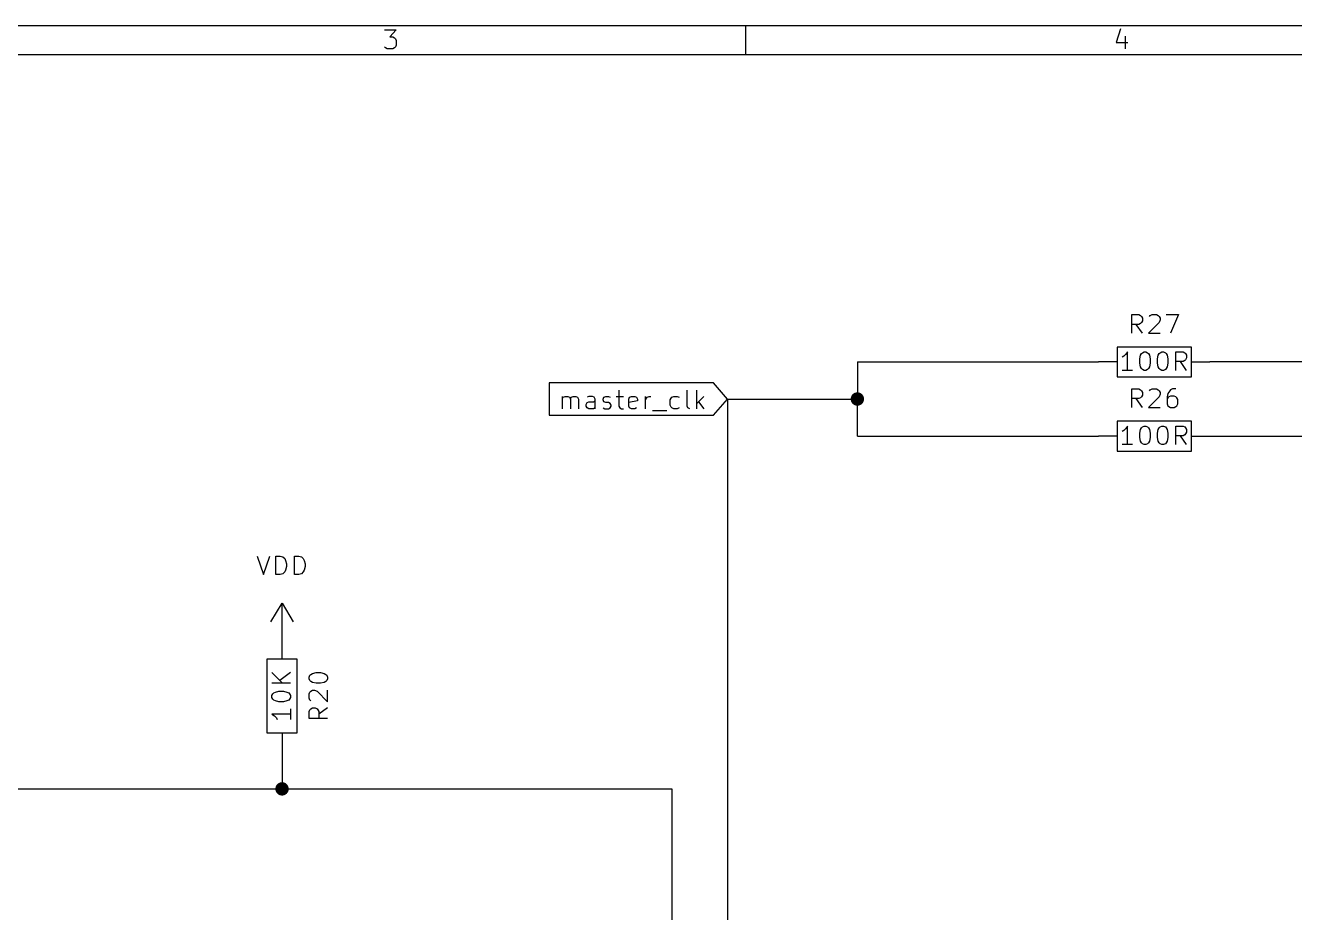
# Model space of a CAD drawing. Extents: x 0.4 to 11.3, y -7.9 to -0.4.
# Drawn here: x 4.359 to 7.778, y -2.783 to -0.394 of the extents above; entities that cross this region are included whole.
import ezdxf

# ---------------------------------------------------------------- set-up
doc = ezdxf.new("R2010")
doc.units = 0
doc.header["$MEASUREMENT"] = 0
for name, color, linetype in [('CYAN2', 4, 'CONTINUOUS'), ('GREEN3', 91, 'CONTINUOUS'), ('RED2', 1, 'CONTINUOUS')]:
    doc.layers.add(name, color=color, linetype=linetype)

msp = doc.modelspace()

# ---------------------------------------------------------------- linework, layer by layer
at = {"layer": 'CYAN2', "linetype": 'CONTINUOUS'}
for p, q in [((7.3393, -1.2228), (7.3393, -1.1728)), ((7.3393, -1.1728), (7.3583, -1.1728)), ((7.3583, -1.1728), (7.3631, -1.1752)), ((7.3631, -1.1966), (7.3583, -1.199)), ((7.3631, -1.1752), (7.3655, -1.1776)), ((7.3655, -1.1942), (7.3631, -1.1966)), ((7.3655, -1.1776), (7.3679, -1.1823)), ((7.3679, -1.1895), (7.3655, -1.1942)), ((7.3679, -1.1823), (7.3679, -1.1895)), ((7.4131, -1.1942), (7.3845, -1.2228)), ((7.3869, -1.1776), (7.3893, -1.1752)), ((7.3893, -1.1752), (7.394, -1.1728)), ((7.394, -1.1728), (7.406, -1.1728)), ((7.406, -1.1728), (7.4107, -1.1752)), ((7.4107, -1.1752), (7.4131, -1.1776)), ((7.4131, -1.1776), (7.4155, -1.1823)), ((7.4155, -1.1871), (7.4131, -1.1942)), ((7.4155, -1.1823), (7.4155, -1.1871)), ((7.4321, -1.1728), (7.4655, -1.1728)), ((7.4655, -1.1728), (7.444, -1.2228)), ((7.3583, -1.199), (7.3393, -1.199)), ((7.3679, -1.2228), (7.3512, -1.199)), ((7.3845, -1.2228), (7.4155, -1.2228)), ((7.3179, -1.2847), (7.3131, -1.2871)), ((7.3226, -1.2799), (7.3179, -1.2847)), ((7.3274, -1.2728), (7.3226, -1.2799)), ((7.3274, -1.3228), (7.3274, -1.2728)), ((7.3607, -1.2919), (7.3631, -1.2823)), ((7.3607, -1.3038), (7.3607, -1.2919)), ((7.3631, -1.2823), (7.3655, -1.2776)), ((7.3655, -1.2776), (7.3679, -1.2752)), ((7.3679, -1.2752), (7.3726, -1.2728)), ((7.3726, -1.2728), (7.3774, -1.2728)), ((7.3774, -1.2728), (7.3821, -1.2752)), ((7.3821, -1.2752), (7.3845, -1.2776)), ((7.3845, -1.2776), (7.3869, -1.2823)), ((7.3869, -1.2823), (7.3893, -1.2919)), ((7.3893, -1.2919), (7.3893, -1.3038)), ((7.4083, -1.2919), (7.4107, -1.2823)), ((7.4083, -1.3038), (7.4083, -1.2919)), ((7.4107, -1.2823), (7.4131, -1.2776)), ((7.4131, -1.2776), (7.4155, -1.2752)), ((7.4155, -1.2752), (7.4202, -1.2728)), ((7.4202, -1.2728), (7.425, -1.2728)), ((7.425, -1.2728), (7.4298, -1.2752)), ((7.4298, -1.2752), (7.4321, -1.2776)), ((7.4321, -1.2776), (7.4345, -1.2823)), ((7.4345, -1.2823), (7.4369, -1.2919)), ((7.4369, -1.2919), (7.4369, -1.3038)), ((7.4583, -1.3228), (7.4583, -1.2728)), ((7.4583, -1.2728), (7.4774, -1.2728)), ((7.4774, -1.299), (7.4583, -1.299)), ((7.4869, -1.3228), (7.4702, -1.299)), ((7.4774, -1.2728), (7.4821, -1.2752)), ((7.4821, -1.2966), (7.4774, -1.299)), ((7.4821, -1.2752), (7.4845, -1.2776)), ((7.4845, -1.2942), (7.4821, -1.2966)), ((7.4845, -1.2776), (7.4869, -1.2823)), ((7.4869, -1.2895), (7.4845, -1.2942)), ((7.4869, -1.2823), (7.4869, -1.2895)), ((7.3417, -1.3228), (7.3131, -1.3228)), ((7.3631, -1.3133), (7.3607, -1.3038)), ((7.3655, -1.318), (7.3631, -1.3133)), ((7.3679, -1.3204), (7.3655, -1.318)), ((7.3726, -1.3228), (7.3679, -1.3204)), ((7.3774, -1.3228), (7.3726, -1.3228)), ((7.3821, -1.3204), (7.3774, -1.3228)), ((7.3845, -1.318), (7.3821, -1.3204)), ((7.3869, -1.3133), (7.3845, -1.318)), ((7.3893, -1.3038), (7.3869, -1.3133)), ((7.4107, -1.3133), (7.4083, -1.3038)), ((7.4131, -1.318), (7.4107, -1.3133)), ((7.4155, -1.3204), (7.4131, -1.318)), ((7.4202, -1.3228), (7.4155, -1.3204)), ((7.425, -1.3228), (7.4202, -1.3228)), ((7.4298, -1.3204), (7.425, -1.3228)), ((7.4321, -1.318), (7.4298, -1.3204)), ((7.4345, -1.3133), (7.4321, -1.318)), ((7.4369, -1.3038), (7.4345, -1.3133)), ((7.3393, -1.4228), (7.3393, -1.3728)), ((7.3393, -1.3728), (7.3583, -1.3728)), ((7.3583, -1.399), (7.3393, -1.399)), ((7.3679, -1.4228), (7.3512, -1.399)), ((7.3583, -1.3728), (7.3631, -1.3752)), ((7.3631, -1.3966), (7.3583, -1.399)), ((7.3631, -1.3752), (7.3655, -1.3776)), ((7.3655, -1.3942), (7.3631, -1.3966)), ((7.3655, -1.3776), (7.3679, -1.3823)), ((7.3679, -1.3895), (7.3655, -1.3942)), ((7.3679, -1.3823), (7.3679, -1.3895)), ((7.4131, -1.3942), (7.3845, -1.4228)), ((7.3869, -1.3776), (7.3893, -1.3752)), ((7.3893, -1.3752), (7.394, -1.3728)), ((7.394, -1.3728), (7.406, -1.3728)), ((7.406, -1.3728), (7.4107, -1.3752)), ((7.4107, -1.3752), (7.4131, -1.3776)), ((7.4131, -1.3776), (7.4155, -1.3823)), ((7.4155, -1.3871), (7.4131, -1.3942)), ((7.4155, -1.3823), (7.4155, -1.3871)), ((7.4369, -1.3847), (7.4345, -1.3942)), ((7.4345, -1.3942), (7.4345, -1.4133)), ((7.4369, -1.3966), (7.4345, -1.4014)), ((7.4417, -1.3776), (7.4369, -1.3847)), ((7.4393, -1.3942), (7.4369, -1.3966)), ((7.444, -1.3919), (7.4393, -1.3942)), ((7.444, -1.3752), (7.4417, -1.3776)), ((7.4488, -1.3728), (7.444, -1.3752)), ((7.4536, -1.3919), (7.444, -1.3919)), ((7.4583, -1.3728), (7.4488, -1.3728)), ((7.4583, -1.3942), (7.4536, -1.3919)), ((7.4607, -1.3966), (7.4583, -1.3942)), ((7.4631, -1.4014), (7.4607, -1.3966)), ((7.4631, -1.4133), (7.4631, -1.4014)), ((7.3845, -1.4228), (7.4155, -1.4228)), ((7.4345, -1.4133), (7.4369, -1.418)), ((7.4369, -1.418), (7.4393, -1.4204)), ((7.4393, -1.4204), (7.444, -1.4228)), ((7.444, -1.4228), (7.4536, -1.4228)), ((7.4536, -1.4228), (7.4583, -1.4204)), ((7.4583, -1.4204), (7.4607, -1.418)), ((7.4607, -1.418), (7.4631, -1.4133)), ((7.3179, -1.4847), (7.3131, -1.4871)), ((7.3226, -1.4799), (7.3179, -1.4847)), ((7.3274, -1.4728), (7.3226, -1.4799)), ((7.3274, -1.5228), (7.3274, -1.4728)), ((7.3607, -1.4919), (7.3631, -1.4823)), ((7.3607, -1.5038), (7.3607, -1.4919)), ((7.3631, -1.5133), (7.3607, -1.5038)), ((7.3631, -1.4823), (7.3655, -1.4776)), ((7.3655, -1.4776), (7.3679, -1.4752)), ((7.3679, -1.4752), (7.3726, -1.4728)), ((7.3726, -1.4728), (7.3774, -1.4728)), ((7.3774, -1.4728), (7.3821, -1.4752)), ((7.3821, -1.4752), (7.3845, -1.4776)), ((7.3845, -1.4776), (7.3869, -1.4823)), ((7.3869, -1.4823), (7.3893, -1.4919)), ((7.3893, -1.5038), (7.3869, -1.5133)), ((7.3893, -1.4919), (7.3893, -1.5038)), ((7.4083, -1.4919), (7.4107, -1.4823)), ((7.4083, -1.5038), (7.4083, -1.4919)), ((7.4107, -1.5133), (7.4083, -1.5038)), ((7.4107, -1.4823), (7.4131, -1.4776)), ((7.4131, -1.4776), (7.4155, -1.4752)), ((7.4155, -1.4752), (7.4202, -1.4728)), ((7.4202, -1.4728), (7.425, -1.4728)), ((7.425, -1.4728), (7.4298, -1.4752)), ((7.4298, -1.4752), (7.4321, -1.4776)), ((7.4321, -1.4776), (7.4345, -1.4823)), ((7.4345, -1.4823), (7.4369, -1.4919)), ((7.4369, -1.5038), (7.4345, -1.5133)), ((7.4369, -1.4919), (7.4369, -1.5038)), ((7.4583, -1.5228), (7.4583, -1.4728)), ((7.4583, -1.4728), (7.4774, -1.4728)), ((7.4774, -1.499), (7.4583, -1.499)), ((7.4869, -1.5228), (7.4702, -1.499)), ((7.4774, -1.4728), (7.4821, -1.4752)), ((7.4821, -1.4966), (7.4774, -1.499)), ((7.4821, -1.4752), (7.4845, -1.4776)), ((7.4845, -1.4942), (7.4821, -1.4966)), ((7.4845, -1.4776), (7.4869, -1.4823)), ((7.4869, -1.4895), (7.4845, -1.4942)), ((7.4869, -1.4823), (7.4869, -1.4895)), ((7.3417, -1.5228), (7.3131, -1.5228)), ((7.3655, -1.518), (7.3631, -1.5133)), ((7.3679, -1.5204), (7.3655, -1.518)), ((7.3726, -1.5228), (7.3679, -1.5204)), ((7.3774, -1.5228), (7.3726, -1.5228)), ((7.3821, -1.5204), (7.3774, -1.5228)), ((7.3845, -1.518), (7.3821, -1.5204)), ((7.3869, -1.5133), (7.3845, -1.518)), ((7.4131, -1.518), (7.4107, -1.5133)), ((7.4155, -1.5204), (7.4131, -1.518)), ((7.4202, -1.5228), (7.4155, -1.5204)), ((7.425, -1.5228), (7.4202, -1.5228)), ((7.4298, -1.5204), (7.425, -1.5228)), ((7.4321, -1.518), (7.4298, -1.5204)), ((7.4345, -1.5133), (7.4321, -1.518)), ((4.9833, -1.8228), (5, -1.8728)), ((4.9833, -1.8228), (5, -1.8728)), ((5, -1.8728), (5.0167, -1.8228)), ((5, -1.8728), (5.0167, -1.8228)), ((5.0333, -1.8728), (5.0333, -1.8228)), ((5.0333, -1.8228), (5.0452, -1.8228)), ((5.0333, -1.8728), (5.0333, -1.8228)), ((5.0333, -1.8228), (5.0452, -1.8228)), ((5.0452, -1.8228), (5.0524, -1.8252)), ((5.0452, -1.8228), (5.0524, -1.8252)), ((5.0524, -1.8252), (5.0571, -1.8299)), ((5.0524, -1.8252), (5.0571, -1.8299)), ((5.0571, -1.8299), (5.0595, -1.8347)), ((5.0571, -1.8299), (5.0595, -1.8347)), ((5.0595, -1.8347), (5.0619, -1.8442)), ((5.0595, -1.8347), (5.0619, -1.8442)), ((5.0619, -1.8442), (5.0619, -1.8514)), ((5.0619, -1.8442), (5.0619, -1.8514)), ((5.0833, -1.8728), (5.0833, -1.8228)), ((5.0833, -1.8228), (5.0952, -1.8228)), ((5.0833, -1.8728), (5.0833, -1.8228)), ((5.0833, -1.8228), (5.0952, -1.8228)), ((5.0952, -1.8228), (5.1024, -1.8252)), ((5.0952, -1.8228), (5.1024, -1.8252)), ((5.1024, -1.8252), (5.1071, -1.8299)), ((5.1024, -1.8252), (5.1071, -1.8299)), ((5.1071, -1.8299), (5.1095, -1.8347)), ((5.1071, -1.8299), (5.1095, -1.8347)), ((5.1095, -1.8347), (5.1119, -1.8442)), ((5.1095, -1.8347), (5.1119, -1.8442)), ((5.1119, -1.8442), (5.1119, -1.8514)), ((5.1119, -1.8442), (5.1119, -1.8514)), ((5.0452, -1.8728), (5.0333, -1.8728)), ((5.0452, -1.8728), (5.0333, -1.8728)), ((5.0524, -1.8704), (5.0452, -1.8728)), ((5.0524, -1.8704), (5.0452, -1.8728)), ((5.0571, -1.8657), (5.0524, -1.8704)), ((5.0571, -1.8657), (5.0524, -1.8704)), ((5.0595, -1.8609), (5.0571, -1.8657)), ((5.0595, -1.8609), (5.0571, -1.8657)), ((5.0619, -1.8514), (5.0595, -1.8609)), ((5.0619, -1.8514), (5.0595, -1.8609)), ((5.0952, -1.8728), (5.0833, -1.8728)), ((5.0952, -1.8728), (5.0833, -1.8728)), ((5.1024, -1.8704), (5.0952, -1.8728)), ((5.1024, -1.8704), (5.0952, -1.8728)), ((5.1071, -1.8657), (5.1024, -1.8704)), ((5.1071, -1.8657), (5.1024, -1.8704)), ((5.1095, -1.8609), (5.1071, -1.8657)), ((5.1095, -1.8609), (5.1071, -1.8657)), ((5.1119, -1.8514), (5.1095, -1.8609)), ((5.1119, -1.8514), (5.1095, -1.8609)), ((5.0228, -2.1369), (5.0514, -2.1655)), ((5.0228, -2.1369), (5.0514, -2.1655)), ((5.0728, -2.1369), (5.0442, -2.1583)), ((5.0728, -2.1369), (5.0442, -2.1583)), ((5.1228, -2.1488), (5.1252, -2.144)), ((5.1228, -2.1488), (5.1252, -2.144)), ((5.1228, -2.1536), (5.1228, -2.1488)), ((5.1228, -2.1536), (5.1228, -2.1488)), ((5.1252, -2.1583), (5.1228, -2.1536)), ((5.1252, -2.1583), (5.1228, -2.1536)), ((5.1252, -2.144), (5.1276, -2.1417)), ((5.1252, -2.144), (5.1276, -2.1417)), ((5.1276, -2.1417), (5.1323, -2.1393)), ((5.1276, -2.1417), (5.1323, -2.1393)), ((5.1323, -2.1393), (5.1418, -2.1369)), ((5.1323, -2.1393), (5.1418, -2.1369)), ((5.1418, -2.1369), (5.1538, -2.1369)), ((5.1418, -2.1369), (5.1538, -2.1369)), ((5.1538, -2.1369), (5.1633, -2.1393)), ((5.1538, -2.1369), (5.1633, -2.1393)), ((5.1633, -2.1393), (5.168, -2.1417)), ((5.1633, -2.1393), (5.168, -2.1417)), ((5.168, -2.1417), (5.1704, -2.144)), ((5.168, -2.1417), (5.1704, -2.144)), ((5.1704, -2.144), (5.1728, -2.1488)), ((5.1704, -2.144), (5.1728, -2.1488)), ((5.1728, -2.1536), (5.1704, -2.1583)), ((5.1728, -2.1536), (5.1704, -2.1583)), ((5.1728, -2.1488), (5.1728, -2.1536)), ((5.1728, -2.1488), (5.1728, -2.1536)), ((5.0728, -2.1655), (5.0228, -2.1655)), ((5.0728, -2.1655), (5.0228, -2.1655)), ((5.0323, -2.1893), (5.0418, -2.1869)), ((5.0323, -2.1893), (5.0418, -2.1869)), ((5.0418, -2.1869), (5.0538, -2.1869)), ((5.0418, -2.1869), (5.0538, -2.1869)), ((5.0538, -2.1869), (5.0633, -2.1893)), ((5.0538, -2.1869), (5.0633, -2.1893)), ((5.1276, -2.1607), (5.1252, -2.1583)), ((5.1276, -2.1607), (5.1252, -2.1583)), ((5.1252, -2.1893), (5.1276, -2.1869)), ((5.1252, -2.1893), (5.1276, -2.1869)), ((5.1323, -2.1631), (5.1276, -2.1607)), ((5.1323, -2.1631), (5.1276, -2.1607)), ((5.1276, -2.1869), (5.1323, -2.1845)), ((5.1276, -2.1869), (5.1323, -2.1845)), ((5.1418, -2.1655), (5.1323, -2.1631)), ((5.1418, -2.1655), (5.1323, -2.1631)), ((5.1323, -2.1845), (5.1371, -2.1845)), ((5.1323, -2.1845), (5.1371, -2.1845)), ((5.1371, -2.1845), (5.1442, -2.1869)), ((5.1371, -2.1845), (5.1442, -2.1869)), ((5.1538, -2.1655), (5.1418, -2.1655)), ((5.1538, -2.1655), (5.1418, -2.1655)), ((5.1442, -2.1869), (5.1728, -2.2155)), ((5.1442, -2.1869), (5.1728, -2.2155)), ((5.1633, -2.1631), (5.1538, -2.1655)), ((5.1633, -2.1631), (5.1538, -2.1655)), ((5.168, -2.1607), (5.1633, -2.1631)), ((5.168, -2.1607), (5.1633, -2.1631)), ((5.1704, -2.1583), (5.168, -2.1607)), ((5.1704, -2.1583), (5.168, -2.1607)), ((5.1728, -2.2155), (5.1728, -2.1845)), ((5.1728, -2.2155), (5.1728, -2.1845)), ((5.0228, -2.1988), (5.0252, -2.194)), ((5.0228, -2.1988), (5.0252, -2.194)), ((5.0228, -2.2036), (5.0228, -2.1988)), ((5.0228, -2.2036), (5.0228, -2.1988)), ((5.0252, -2.2083), (5.0228, -2.2036)), ((5.0252, -2.2083), (5.0228, -2.2036)), ((5.0252, -2.194), (5.0276, -2.1917)), ((5.0252, -2.194), (5.0276, -2.1917)), ((5.0276, -2.2107), (5.0252, -2.2083)), ((5.0276, -2.2107), (5.0252, -2.2083)), ((5.0276, -2.1917), (5.0323, -2.1893)), ((5.0276, -2.1917), (5.0323, -2.1893)), ((5.0323, -2.2131), (5.0276, -2.2107)), ((5.0323, -2.2131), (5.0276, -2.2107)), ((5.0418, -2.2155), (5.0323, -2.2131)), ((5.0418, -2.2155), (5.0323, -2.2131)), ((5.0538, -2.2155), (5.0418, -2.2155)), ((5.0538, -2.2155), (5.0418, -2.2155)), ((5.0633, -2.2131), (5.0538, -2.2155)), ((5.0633, -2.2131), (5.0538, -2.2155)), ((5.0633, -2.1893), (5.068, -2.1917)), ((5.0633, -2.1893), (5.068, -2.1917)), ((5.068, -2.2107), (5.0633, -2.2131)), ((5.068, -2.2107), (5.0633, -2.2131)), ((5.068, -2.1917), (5.0704, -2.194)), ((5.068, -2.1917), (5.0704, -2.194)), ((5.0704, -2.2083), (5.068, -2.2107)), ((5.0704, -2.2083), (5.068, -2.2107)), ((5.0704, -2.194), (5.0728, -2.1988)), ((5.0704, -2.194), (5.0728, -2.1988)), ((5.0728, -2.2036), (5.0704, -2.2083)), ((5.0728, -2.2036), (5.0704, -2.2083)), ((5.0728, -2.1988), (5.0728, -2.2036)), ((5.0728, -2.1988), (5.0728, -2.2036)), ((5.1228, -2.194), (5.1252, -2.1893)), ((5.1228, -2.194), (5.1252, -2.1893)), ((5.1228, -2.2059), (5.1228, -2.194)), ((5.1228, -2.2059), (5.1228, -2.194)), ((5.1252, -2.2107), (5.1228, -2.2059)), ((5.1252, -2.2107), (5.1228, -2.2059)), ((5.1276, -2.2131), (5.1252, -2.2107)), ((5.1276, -2.2131), (5.1252, -2.2107)), ((5.0728, -2.2488), (5.0228, -2.2488)), ((5.0228, -2.2488), (5.0299, -2.2536)), ((5.0728, -2.2488), (5.0228, -2.2488)), ((5.0228, -2.2488), (5.0299, -2.2536)), ((5.0299, -2.2536), (5.0347, -2.2583)), ((5.0299, -2.2536), (5.0347, -2.2583)), ((5.0728, -2.2345), (5.0728, -2.2631)), ((5.0728, -2.2345), (5.0728, -2.2631)), ((5.1228, -2.2417), (5.1252, -2.2369)), ((5.1228, -2.2417), (5.1252, -2.2369)), ((5.1228, -2.2607), (5.1228, -2.2417)), ((5.1228, -2.2607), (5.1228, -2.2417)), ((5.1252, -2.2369), (5.1276, -2.2345)), ((5.1252, -2.2369), (5.1276, -2.2345)), ((5.1276, -2.2345), (5.1323, -2.2321)), ((5.1276, -2.2345), (5.1323, -2.2321)), ((5.1323, -2.2321), (5.1395, -2.2321)), ((5.1323, -2.2321), (5.1395, -2.2321)), ((5.1395, -2.2321), (5.1442, -2.2345)), ((5.1395, -2.2321), (5.1442, -2.2345)), ((5.1442, -2.2345), (5.1466, -2.2369)), ((5.1442, -2.2345), (5.1466, -2.2369)), ((5.1466, -2.2369), (5.149, -2.2417)), ((5.1466, -2.2369), (5.149, -2.2417)), ((5.1728, -2.2321), (5.149, -2.2488)), ((5.1728, -2.2321), (5.149, -2.2488)), ((5.149, -2.2417), (5.149, -2.2607)), ((5.149, -2.2417), (5.149, -2.2607)), ((5.0347, -2.2583), (5.0371, -2.2631)), ((5.0347, -2.2583), (5.0371, -2.2631)), ((5.1728, -2.2607), (5.1228, -2.2607)), ((5.1728, -2.2607), (5.1228, -2.2607))]:
    msp.add_line(p, q, dxfattribs=at)
at = {"layer": 'GREEN3', "linetype": 'CONTINUOUS'}
for p, q in [((6.6, -1.3), (6.6, -1.4)), ((6.6, -1.3), (7.25, -1.3)), ((10.1, -1.3), (7.55, -1.3)), ((6.25, -1.4), (6.6, -1.4)), ((6.25, -1.4), (6.25, -4.05)), ((6.6, -1.5), (6.6, -1.4)), ((6.6, -1.5), (7.25, -1.5)), ((7.55, -1.5), (9.1, -1.5)), ((5.05, -2.35), (5.05, -2.45)), ((4.05, -2.45), (5.05, -2.45)), ((5.05, -2.45), (6.1, -2.45)), ((6.1, -2.45), (6.1, -3.45))]:
    msp.add_line(p, q, dxfattribs=at)
at = {"layer": 'GREEN3', "const_width": 0.018}
for points in [[(6.591, -1.4, 1), (6.609, -1.4, 1)], [(5.041, -2.45, 1), (5.059, -2.45, 1)]]:
    msp.add_lwpolyline(points, format="xyb", close=True, dxfattribs=at)
at = {"layer": 'RED2', "linetype": 'CONTINUOUS'}
for p, q in [((0.3937, -0.3937), (11.2993, -0.3937)), ((5.3262, -0.4053), (5.3578, -0.4053)), ((5.3578, -0.4053), (5.3408, -0.4248)), ((6.2992, -0.4724), (6.2992, -0.3937)), ((7.3093, -0.4028), (7.2971, -0.4394)), ((5.3408, -0.4248), (5.3481, -0.4248)), ((5.3481, -0.4248), (5.353, -0.4272)), ((5.353, -0.4272), (5.3554, -0.4296)), ((5.3554, -0.4296), (5.3578, -0.4345)), ((5.3578, -0.4345), (5.3578, -0.4467)), ((7.2971, -0.4394), (7.3288, -0.4394)), ((7.3215, -0.4223), (7.3215, -0.4564)), ((0.4724, -0.4724), (11.2206, -0.4724)), ((5.3286, -0.454), (5.3262, -0.4516)), ((5.3335, -0.4564), (5.3286, -0.454)), ((5.3481, -0.4564), (5.3335, -0.4564)), ((5.353, -0.454), (5.3481, -0.4564)), ((5.3554, -0.4516), (5.353, -0.454)), ((5.3578, -0.4467), (5.3554, -0.4516)), ((7.3, -1.26), (7.3, -1.34)), ((7.5, -1.26), (7.3, -1.26)), ((7.5, -1.34), (7.5, -1.26)), ((7.3, -1.3), (7.25, -1.3)), ((7.5, -1.3), (7.55, -1.3)), ((6.2125, -1.3562), (5.7701, -1.3562)), ((5.7701, -1.3562), (5.7701, -1.4)), ((6.25, -1.4), (6.2125, -1.3562)), ((7.3, -1.34), (7.5, -1.34)), ((5.7701, -1.4), (5.7701, -1.4438)), ((5.8054, -1.4264), (5.8054, -1.393)), ((5.8054, -1.3978), (5.8078, -1.3954)), ((5.8078, -1.3954), (5.8126, -1.393)), ((5.8126, -1.393), (5.8197, -1.393)), ((5.8197, -1.393), (5.8245, -1.3954)), ((5.8245, -1.3954), (5.8268, -1.4002)), ((5.8268, -1.4002), (5.8292, -1.3954)), ((5.8268, -1.4002), (5.8268, -1.4264)), ((5.8292, -1.3954), (5.834, -1.393)), ((5.834, -1.393), (5.8411, -1.393)), ((5.8411, -1.393), (5.8459, -1.3954)), ((5.8459, -1.3954), (5.8483, -1.4002)), ((5.8483, -1.4002), (5.8483, -1.4264)), ((5.8768, -1.393), (5.8721, -1.3954)), ((5.8864, -1.393), (5.8768, -1.393)), ((5.8911, -1.3954), (5.8864, -1.393)), ((5.8935, -1.4002), (5.8911, -1.3954)), ((5.8935, -1.4264), (5.8935, -1.4002)), ((5.9149, -1.4002), (5.9173, -1.3954)), ((5.9149, -1.4026), (5.9149, -1.4002)), ((5.9173, -1.3954), (5.9221, -1.393)), ((5.9221, -1.393), (5.9292, -1.393)), ((5.9292, -1.393), (5.934, -1.3954)), ((5.9506, -1.393), (5.9697, -1.393)), ((5.9578, -1.3764), (5.9578, -1.4192)), ((5.984, -1.4002), (5.9864, -1.3954)), ((5.984, -1.4192), (5.984, -1.4002)), ((5.9864, -1.3954), (5.9911, -1.393)), ((5.9911, -1.393), (6.0006, -1.393)), ((6.0006, -1.393), (6.0054, -1.3954)), ((6.0054, -1.3954), (6.0078, -1.4002)), ((6.0078, -1.4002), (6.0078, -1.4049)), ((6.0292, -1.4264), (6.0292, -1.393)), ((6.0292, -1.4026), (6.0316, -1.3978)), ((6.0316, -1.3978), (6.034, -1.3954)), ((6.034, -1.3954), (6.0387, -1.393)), ((6.0387, -1.393), (6.0435, -1.393)), ((6.0959, -1.4026), (6.0983, -1.3978)), ((6.0983, -1.3978), (6.1006, -1.3954)), ((6.1006, -1.3954), (6.1054, -1.393)), ((6.1054, -1.393), (6.1149, -1.393)), ((6.1149, -1.393), (6.1197, -1.3954)), ((6.1411, -1.4192), (6.1411, -1.3764)), ((6.1673, -1.4264), (6.1673, -1.3764)), ((6.1864, -1.393), (6.1673, -1.4121)), ((6.2125, -1.4438), (6.25, -1.4)), ((5.8697, -1.4145), (5.8721, -1.4097)), ((5.8697, -1.4192), (5.8697, -1.4145)), ((5.8721, -1.424), (5.8697, -1.4192)), ((5.8721, -1.4097), (5.8768, -1.4073)), ((5.8768, -1.4264), (5.8721, -1.424)), ((5.8768, -1.4073), (5.8887, -1.4073)), ((5.8887, -1.4264), (5.8768, -1.4264)), ((5.8887, -1.4073), (5.8935, -1.4049)), ((5.8935, -1.424), (5.8887, -1.4264)), ((5.9173, -1.4073), (5.9149, -1.4026)), ((5.9149, -1.424), (5.9197, -1.4264)), ((5.9221, -1.4097), (5.9173, -1.4073)), ((5.9197, -1.4264), (5.9292, -1.4264)), ((5.9292, -1.4097), (5.9221, -1.4097)), ((5.934, -1.4121), (5.9292, -1.4097)), ((5.9292, -1.4264), (5.934, -1.424)), ((5.9364, -1.4169), (5.934, -1.4121)), ((5.934, -1.424), (5.9364, -1.4192)), ((5.9364, -1.4192), (5.9364, -1.4169)), ((5.9578, -1.4192), (5.9602, -1.424)), ((5.9602, -1.424), (5.9649, -1.4264)), ((5.9649, -1.4264), (5.9697, -1.4264)), ((6.0078, -1.4049), (5.984, -1.4097)), ((5.9864, -1.424), (5.984, -1.4192)), ((5.9911, -1.4264), (5.9864, -1.424)), ((6.0006, -1.4264), (5.9911, -1.4264)), ((6.0054, -1.424), (6.0006, -1.4264)), ((6.0483, -1.4311), (6.0864, -1.4311)), ((6.0959, -1.4169), (6.0959, -1.4026)), ((6.0983, -1.4216), (6.0959, -1.4169)), ((6.1006, -1.424), (6.0983, -1.4216)), ((6.1054, -1.4264), (6.1006, -1.424)), ((6.1149, -1.4264), (6.1054, -1.4264)), ((6.1197, -1.424), (6.1149, -1.4264)), ((6.1435, -1.424), (6.1411, -1.4192)), ((6.1483, -1.4264), (6.1435, -1.424)), ((6.1721, -1.4073), (6.1864, -1.4264)), ((5.7701, -1.4438), (6.2125, -1.4438)), ((7.3, -1.46), (7.3, -1.54)), ((7.5, -1.46), (7.3, -1.46)), ((7.5, -1.54), (7.5, -1.46)), ((7.3, -1.5), (7.25, -1.5)), ((7.5, -1.5), (7.55, -1.5)), ((7.3, -1.54), (7.5, -1.54)), ((5.02, -2), (5.05, -1.95)), ((5.05, -1.95), (5.08, -2)), ((5.05, -2.05), (5.05, -1.95)), ((5.05, -2.1), (5.05, -2.05)), ((5.05, -2.1), (5.05, -2.05)), ((5.01, -2.3), (5.01, -2.1)), ((5.01, -2.1), (5.09, -2.1)), ((5.09, -2.1), (5.09, -2.3)), ((5.09, -2.3), (5.01, -2.3)), ((5.05, -2.3), (5.05, -2.35)), ((5.05, -2.3), (5.05, -2.35))]:
    msp.add_line(p, q, dxfattribs=at)

doc.saveas('drawing.dxf')
